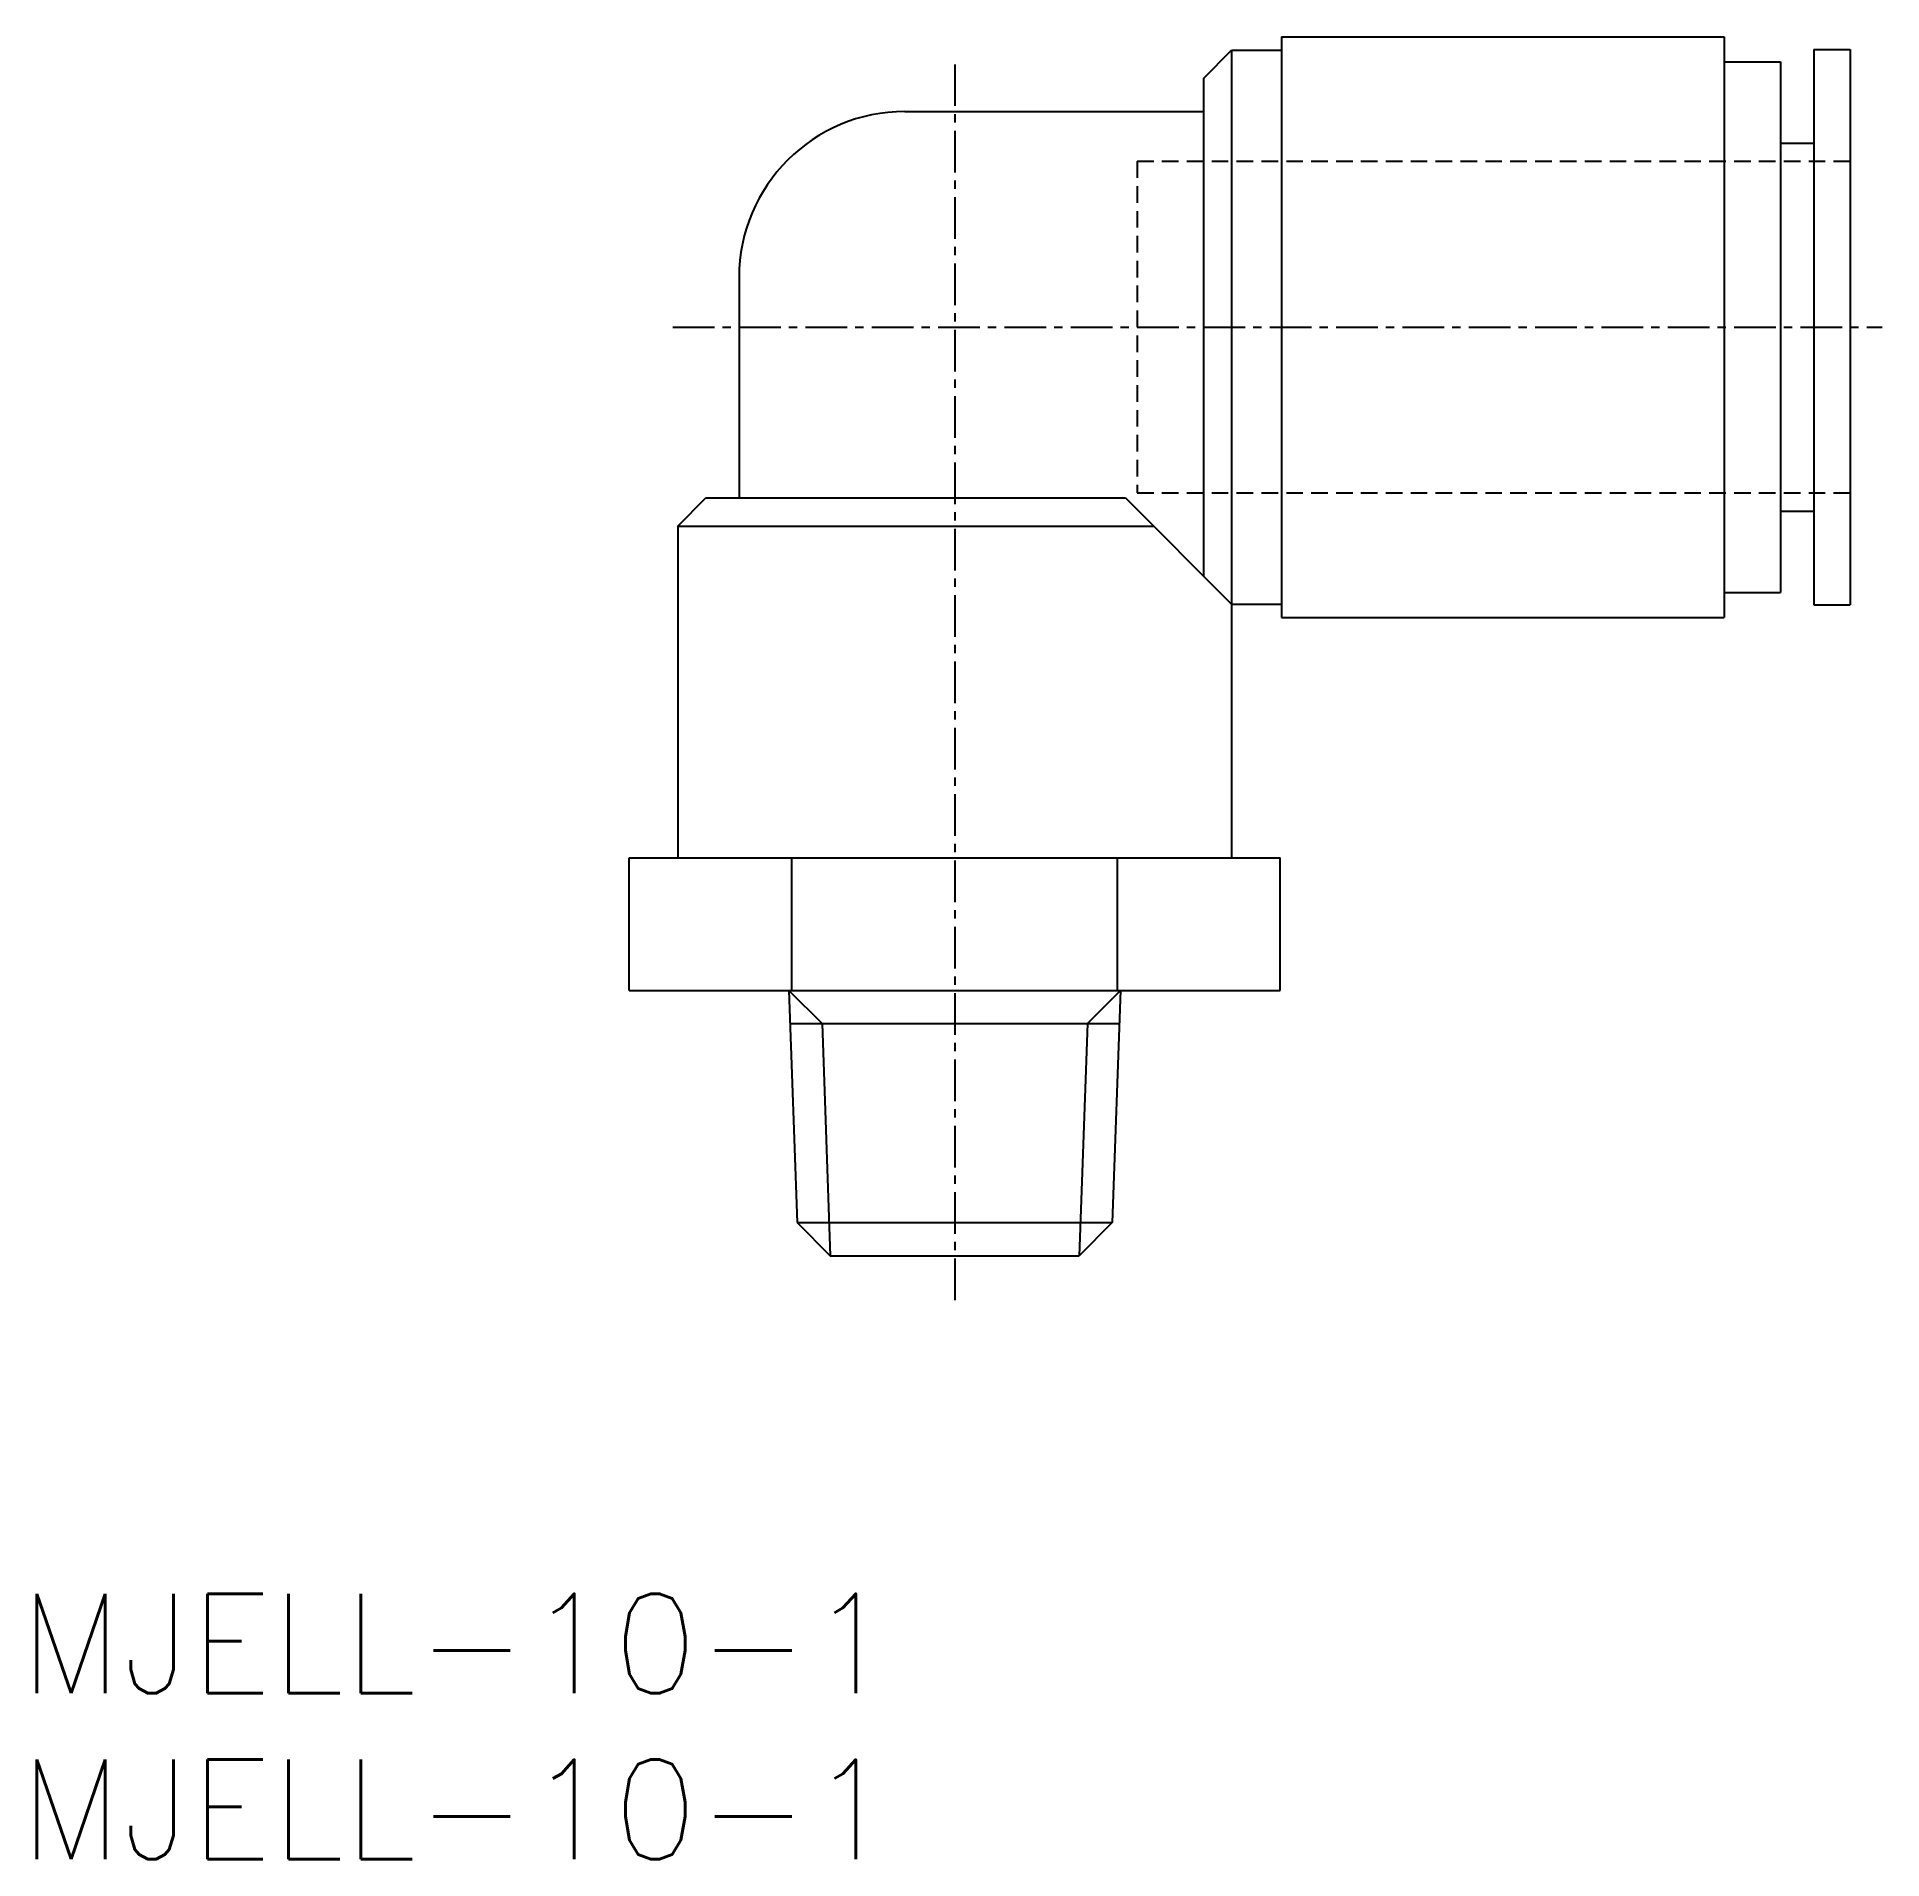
# Model space of a CAD drawing. Extents: x 0.5 to 56.1, y 0 to 54.9.
import ezdxf

# ---------------------------------------------------------------- set-up
doc = ezdxf.new("R2010")
doc.units = 0
doc.linetypes.add('CENTER', pattern=[2, 1.25, -0.25, 0.25, -0.25])
doc.linetypes.add('DASHED', pattern=[0.75, 0.5, -0.25])
doc.layers.get('0').update_dxf_attribs({"linetype": 'CONTINUOUS'})
doc.layers.add('CENTER', color=1, linetype='CENTER')
doc.styles.get("Standard").update_dxf_attribs({"font": 'txt.shx'})

# ---------------------------------------------------------------- blocks, each defined once
blk = doc.blocks.new('*U4')
at = {"color": 7, "linetype": 'CONTINUOUS'}
blk.add_text('MJELL-10-1', height=3, dxfattribs=at).set_placement((0, 5))
blk = doc.blocks.new('*U5')
at = {"color": 7, "linetype": 'CONTINUOUS'}
blk.add_text('MJELL-10-1', height=3, dxfattribs=at).set_placement((0, 0))

msp = doc.modelspace()

# ---------------------------------------------------------------- linework, layer by layer
at = {"color": 7, "linetype": 'CONTINUOUS'}
for p, q in [((35.685, 53.689), (36.535, 54.539)), ((36.535, 54.539), (38.035, 54.539)), ((36.535, 54.539), (36.535, 30.189)), ((38.035, 54.939), (38.035, 37.439)), ((38.035, 54.939), (51.385, 54.939)), ((51.385, 54.939), (51.385, 37.439)), ((54.085, 54.564), (55.185, 54.564)), ((54.085, 54.564), (54.085, 37.814)), ((55.185, 54.564), (55.185, 37.814)), ((51.385, 54.189), (53.085, 54.189)), ((53.085, 54.189), (53.085, 38.189)), ((35.685, 53.689), (35.685, 38.689)), ((26.685, 52.689), (35.685, 52.689)), ((53.085, 51.739), (54.085, 51.739)), ((21.685, 47.689), (21.685, 41.039)), ((19.835, 40.189), (20.685, 41.039)), ((20.685, 41.039), (33.335, 41.039)), ((33.335, 41.039), (36.535, 37.839)), ((53.085, 40.639), (54.085, 40.639)), ((19.835, 40.189), (34.185, 40.189)), ((19.835, 40.189), (19.835, 30.189)), ((36.535, 37.839), (38.035, 37.839)), ((51.385, 38.189), (53.085, 38.189)), ((38.035, 37.439), (51.385, 37.439)), ((54.085, 37.814), (55.185, 37.814)), ((18.37, 26.189), (18.37, 30.189)), ((18.37, 30.189), (38, 30.189)), ((23.277, 26.189), (23.277, 30.189)), ((33.092, 26.189), (33.092, 30.189)), ((38, 26.189), (38, 30.189)), ((18.37, 26.189), (38, 26.189)), ((23.185, 26.189), (23.435, 19.189)), ((33.185, 26.189), (32.935, 19.189)), ((23.22, 25.189), (33.149, 25.189)), ((23.435, 19.189), (24.435, 18.189)), ((23.435, 19.189), (32.935, 19.189)), ((32.935, 19.189), (31.935, 18.189)), ((24.435, 18.189), (31.935, 18.189))]:
    msp.add_line(p, q, dxfattribs=at)
at = {"color": 3, "linetype": 'DASHED'}
for p, q in [((33.685, 51.189), (55.185, 51.189)), ((33.685, 51.189), (33.685, 41.189)), ((33.685, 41.189), (55.185, 41.189))]:
    msp.add_line(p, q, dxfattribs=at)
at = {"color": 3, "linetype": 'CONTINUOUS'}
for p, q in [((23.185, 26.189), (24.185, 25.189)), ((33.185, 26.189), (32.185, 25.189)), ((24.185, 25.189), (24.435, 18.189)), ((32.185, 25.189), (31.935, 18.189))]:
    msp.add_line(p, q, dxfattribs=at)
at = {"color": 7, "linetype": 'CONTINUOUS'}
msp.add_arc((26.685, 47.689), 5, 90, 180, dxfattribs=at)
at = {"layer": 'CENTER', "color": 1, "linetype": 'CENTER'}
for p, q in [((28.185, 54.106), (28.185, 16.636)), ((19.689, 46.189), (56.147, 46.189))]:
    msp.add_line(p, q, dxfattribs=at)

# ---------------------------------------------------------------- block references
at = {"color": 7, "linetype": 'CONTINUOUS'}
for name in ['*U4', '*U5']:
    msp.add_blockref(name, (0, 0), dxfattribs=at)

doc.saveas('drawing.dxf')
